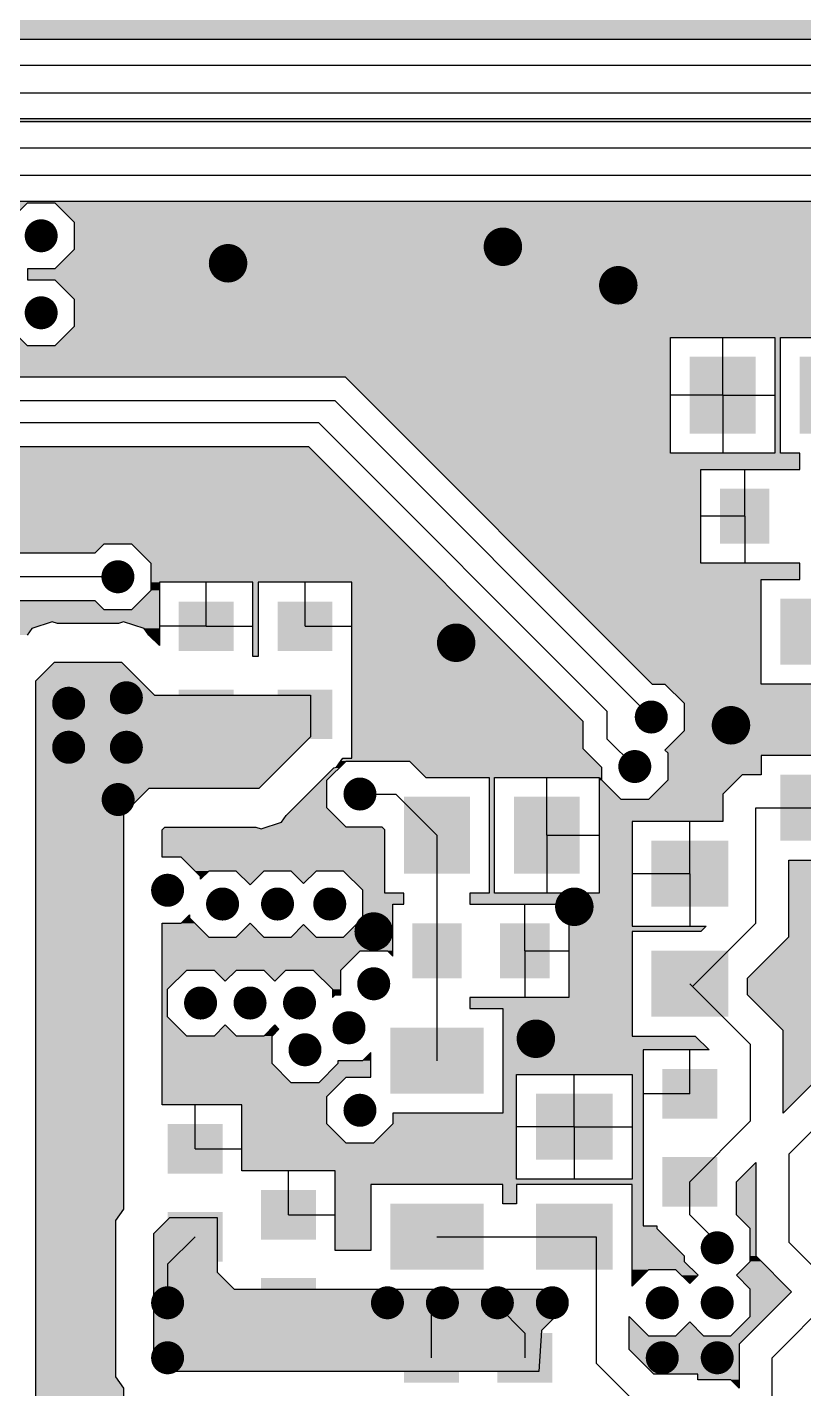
# Model space of a CAD drawing. Extents: x 295 to 953, y 10 to 290.
# Drawn here: x 683.37 to 711.63, y 202.87 to 252.38 of the extents above; entities that cross this region are included whole.
import ezdxf

# ---------------------------------------------------------------- set-up
doc = ezdxf.new("R2010")
doc.units = 0
doc.header["$LTSCALE"] = 5
doc.header["$MEASUREMENT"] = 0
doc.layers.get('0').update_dxf_attribs({"linetype": 'CONTINUOUS', "lineweight": 25})
doc.layers.add('19_SOLD_GBR', color=10, linetype='CONTINUOUS')

msp = doc.modelspace()

# ---------------------------------------------------------------- linework, layer by layer
for points, const_width in [([(684.178, 244.8, -1), (683.578, 244.8, -1)], 0.6), ([(701.028, 244.4, -1), (700.328, 244.4, -1)], 0.7), ([(691.028, 243.8, -1), (690.328, 243.8, -1)], 0.7), ([(705.228, 243, -1), (704.528, 243, -1)], 0.7), ([(684.178, 242, -1), (683.578, 242, -1)], 0.6), ([(686.97, 232.4, -1), (686.37, 232.4, -1)], 0.6), ([(699.328, 230, -1), (698.628, 230, -1)], 0.7), ([(685.178, 227.8, -1), (684.578, 227.8, -1)], 0.6), ([(687.278, 228, -1), (686.678, 228, -1)], 0.6), ([(706.378, 227.3, -1), (705.778, 227.3, -1)], 0.6), ([(709.328, 227, -1), (708.628, 227, -1)], 0.7), ([(685.178, 226.2, -1), (684.578, 226.2, -1)], 0.6), ([(687.278, 226.2, -1), (686.678, 226.2, -1)], 0.6), ([(705.778, 225.5, -1), (705.178, 225.5, -1)], 0.6), ([(686.978, 224.3, -1), (686.378, 224.3, -1)], 0.6), ([(695.778, 224.5, -1), (695.178, 224.5, -1)], 0.6), ([(688.778, 221, -1), (688.178, 221, -1)], 0.6), ([(690.778, 220.5, -1), (690.178, 220.5, -1)], 0.6), ([(692.778, 220.5, -1), (692.178, 220.5, -1)], 0.6), ([(694.678, 220.5, -1), (694.078, 220.5, -1)], 0.6), ([(703.628, 220.4, -1), (702.928, 220.4, -1)], 0.7), ([(696.328, 219.5, -1), (695.628, 219.5, -1)], 0.7), ([(696.278, 217.6, -1), (695.678, 217.6, -1)], 0.6), ([(689.978, 216.9, -1), (689.378, 216.9, -1)], 0.6), ([(691.778, 216.9, -1), (691.178, 216.9, -1)], 0.6), ([(693.578, 216.9, -1), (692.978, 216.9, -1)], 0.6), ([(695.378, 216, -1), (694.778, 216, -1)], 0.6), ([(702.228, 215.6, -1), (701.528, 215.6, -1)], 0.7), ([(693.778, 215.2, -1), (693.178, 215.2, -1)], 0.6), ([(695.778, 213, -1), (695.178, 213, -1)], 0.6), ([(708.778, 208, -1), (708.178, 208, -1)], 0.6), ([(688.778, 206, -1), (688.178, 206, -1)], 0.6), ([(696.778, 206, -1), (696.178, 206, -1)], 0.6), ([(698.778, 206, -1), (698.178, 206, -1)], 0.6), ([(700.778, 206, -1), (700.178, 206, -1)], 0.6), ([(702.778, 206, -1), (702.178, 206, -1)], 0.6), ([(706.778, 206, -1), (706.178, 206, -1)], 0.6), ([(708.778, 206, -1), (708.178, 206, -1)], 0.6), ([(688.778, 204, -1), (688.178, 204, -1)], 0.6), ([(706.778, 204, -1), (706.178, 204, -1)], 0.6), ([(708.778, 204, -1), (708.178, 204, -1)], 0.6)]:
    msp.add_lwpolyline(points, format="xyb", close=True, dxfattribs=dict(const_width=const_width))
for points in [[(707.478, 240.4), (707.478, 237.6), (709.878, 240.4), (709.878, 237.6)], [(711.478, 240.4), (711.478, 237.6), (713.878, 240.4), (713.878, 237.6)], [(708.578, 235.6), (708.578, 233.6), (710.378, 235.6), (710.378, 233.6)], [(688.878, 231.5), (688.878, 229.7), (690.878, 231.5), (690.878, 229.7)], [(692.478, 231.5), (692.478, 229.7), (694.478, 231.5), (694.478, 229.7)], [(710.778, 231.6), (710.778, 229.2), (714.178, 231.6), (714.178, 229.2)], [(688.878, 228.3), (688.878, 226.5), (690.878, 228.3), (690.878, 226.5)], [(692.478, 228.3), (692.478, 226.5), (694.478, 228.3), (694.478, 226.5)], [(710.778, 225.2), (710.778, 222.8), (714.178, 225.2), (714.178, 222.8)], [(697.078, 224.4), (697.078, 221.6), (699.478, 224.4), (699.478, 221.6)], [(701.078, 224.4), (701.078, 221.6), (703.478, 224.4), (703.478, 221.6)], [(706.078, 222.8), (706.078, 220.4), (708.878, 222.8), (708.878, 220.4)], [(697.378, 219.8), (697.378, 217.8), (699.178, 219.8), (699.178, 217.8)], [(700.578, 219.8), (700.578, 217.8), (702.378, 219.8), (702.378, 217.8)], [(706.078, 218.8), (706.078, 216.4), (708.878, 218.8), (708.878, 216.4)], [(696.578, 216), (696.578, 213.6), (699.978, 216), (699.978, 213.6)], [(706.478, 214.5), (706.478, 212.7), (708.478, 214.5), (708.478, 212.7)], [(701.878, 213.6), (701.878, 211.2), (704.678, 213.6), (704.678, 211.2)], [(688.478, 212.5), (688.478, 210.7), (690.478, 212.5), (690.478, 210.7)], [(706.478, 211.3), (706.478, 209.5), (708.478, 211.3), (708.478, 209.5)], [(691.878, 210.1), (691.878, 208.3), (693.878, 210.1), (693.878, 208.3)], [(696.578, 209.6), (696.578, 207.2), (699.978, 209.6), (699.978, 207.2)], [(701.878, 209.6), (701.878, 207.2), (704.678, 209.6), (704.678, 207.2)], [(688.478, 209.3), (688.478, 207.5), (690.478, 209.3), (690.478, 207.5)], [(691.878, 206.9), (691.878, 205.1), (693.878, 206.9), (693.878, 205.1)], [(697.078, 204.9), (697.078, 203.1), (699.078, 204.9), (699.078, 203.1)], [(700.478, 204.9), (700.478, 203.1), (702.478, 204.9), (702.478, 203.1)]]:
    msp.add_solid(points)
at = {"layer": '19_SOLD_GBR', "color": 7}
for p, q in [((627.372, 251.95), (725.372, 251.95)), ((626.978, 251), (724.978, 251)), ((626.478, 250), (724.478, 250)), ((724.084, 249.05), (626.084, 249.05)), ((603.584, 248.95), (723.872, 248.95)), ((603.978, 248), (723.478, 248)), ((604.478, 247), (722.978, 247)), ((722.584, 246.05), (619.562, 246.05)), ((682.678, 245.298), (683.38, 246)), ((683.38, 246), (684.376, 246)), ((684.376, 246), (685.078, 245.298)), ((685.078, 245.298), (685.078, 244.302)), ((685.078, 244.302), (684.376, 243.6)), ((683.378, 243.602), (683.378, 243.198)), ((683.38, 243.6), (683.378, 243.602)), ((684.376, 243.6), (683.38, 243.6)), ((683.378, 243.198), (683.38, 243.2)), ((683.38, 243.2), (684.376, 243.2)), ((684.376, 243.2), (685.078, 242.498)), ((685.078, 242.498), (685.078, 241.502)), ((683.38, 240.8), (682.678, 241.502)), ((685.078, 241.502), (684.376, 240.8)), ((684.376, 240.8), (683.38, 240.8)), ((706.778, 241.1), (710.578, 241.1)), ((706.778, 236.9), (706.778, 241.1)), ((708.678, 239), (708.678, 241.1)), ((710.578, 241.1), (710.578, 236.9)), ((710.778, 241.1), (714.578, 241.1)), ((710.778, 236.9), (710.778, 241.1)), ((670.04, 239.676), (694.94, 239.676)), ((694.94, 239.676), (706.116, 228.5)), ((694.578, 238.8), (669.678, 238.8)), ((706.078, 227.3), (694.578, 238.8)), ((708.678, 239), (706.778, 239)), ((708.678, 239), (708.678, 236.9)), ((708.678, 239), (710.578, 239)), ((693.978, 238), (669.478, 238)), ((693.978, 238), (704.478, 227.5)), ((693.616, 237.124), (669.116, 237.124)), ((703.602, 227.138), (693.616, 237.124)), ((710.578, 236.9), (706.778, 236.9)), ((711.478, 236.9), (710.778, 236.9)), ((711.478, 236.3), (711.478, 236.9)), ((707.878, 236.3), (711.478, 236.3)), ((707.878, 232.9), (707.878, 236.3)), ((709.478, 234.6), (709.478, 236.3)), ((709.478, 234.6), (707.878, 234.6)), ((709.478, 234.6), (709.478, 232.9)), ((675.716, 233.276), (685.848, 233.276)), ((685.848, 233.276), (686.172, 233.6)), ((686.172, 233.6), (687.168, 233.6)), ((687.168, 233.6), (687.87, 232.898)), ((687.87, 232.898), (687.87, 231.902)), ((711.478, 232.9), (707.878, 232.9)), ((711.478, 232.3), (711.478, 232.9)), ((686.67, 232.4), (676.078, 232.4)), ((710.078, 232.3), (711.478, 232.3)), ((710.078, 228.5), (710.078, 232.3)), ((687.87, 231.902), (687.168, 231.2)), ((688.178, 232.2), (688.178, 229.898)), ((691.578, 232.2), (688.178, 232.2)), ((689.878, 230.6), (689.878, 232.2)), ((691.578, 229.5), (691.578, 232.2)), ((691.778, 232.2), (691.778, 229.5)), ((695.178, 232.2), (691.778, 232.2)), ((693.478, 230.6), (693.478, 232.2)), ((695.178, 225.8), (695.178, 232.2)), ((685.848, 231.524), (676.44, 231.524)), ((686.172, 231.2), (685.848, 231.524)), ((684.278, 230.762), (683.536, 230.52)), ((684.468, 230.7), (684.278, 230.762)), ((687.168, 231.2), (686.172, 231.2)), ((686.878, 230.762), (686.688, 230.7)), ((687.62, 230.52), (686.878, 230.762)), ((683.536, 230.52), (683.362, 230.282)), ((686.688, 230.7), (684.468, 230.7)), ((687.792, 230.282), (687.62, 230.52)), ((688.178, 229.898), (687.792, 230.282)), ((689.878, 230.6), (688.178, 230.6)), ((689.878, 230.6), (691.578, 230.6)), ((693.478, 230.6), (695.178, 230.6)), ((683.678, 228.618), (684.36, 229.3)), ((684.36, 229.3), (686.796, 229.3)), ((686.796, 229.3), (687.996, 228.1)), ((691.778, 229.5), (691.578, 229.5)), ((683.678, 194.682), (683.678, 228.618)), ((706.116, 228.5), (706.576, 228.5)), ((706.576, 228.5), (707.278, 227.798)), ((714.878, 228.5), (710.078, 228.5)), ((687.996, 228.1), (693.678, 228.1)), ((693.678, 228.1), (693.678, 226.582)), ((707.278, 227.798), (707.278, 226.802)), ((704.478, 226.5), (704.478, 227.5)), ((703.602, 226.138), (703.602, 227.138)), ((707.278, 226.802), (706.576, 226.1)), ((693.678, 226.582), (691.796, 224.7)), ((705.478, 225.5), (704.478, 226.5)), ((694.62, 225.48), (694.852, 225.8)), ((694.852, 225.8), (695.178, 225.8)), ((704.278, 225.462), (703.602, 226.138)), ((706.576, 226.1), (706.678, 225.998)), ((706.678, 225.998), (706.678, 225.002)), ((710.078, 225.9), (710.078, 225.2)), ((714.878, 225.9), (710.078, 225.9)), ((692.792, 223.718), (694.522, 225.448)), ((694.278, 224.998), (694.98, 225.7)), ((694.522, 225.448), (694.62, 225.48)), ((694.98, 225.7), (697.276, 225.7)), ((697.276, 225.7), (697.876, 225.1)), ((704.278, 225.002), (704.278, 225.462)), ((694.278, 224.002), (694.278, 224.998)), ((697.876, 225.1), (700.178, 225.1)), ((700.178, 225.1), (700.178, 220.9)), ((700.378, 225.1), (704.178, 225.1)), ((700.378, 220.9), (700.378, 225.1)), ((702.278, 223), (702.278, 225.1)), ((704.178, 225.1), (704.178, 220.9)), ((704.98, 224.3), (704.278, 225.002)), ((706.678, 225.002), (705.976, 224.3)), ((709.38, 225.2), (708.678, 224.498)), ((710.078, 225.2), (709.38, 225.2)), ((687.796, 224.7), (686.878, 223.782)), ((691.796, 224.7), (687.796, 224.7)), ((695.478, 224.5), (696.778, 224.5)), ((698.278, 223), (696.778, 224.5)), ((705.976, 224.3), (704.98, 224.3)), ((708.678, 224.498), (708.678, 223.5)), ((694.98, 223.3), (694.278, 224.002)), ((709.878, 224), (712.478, 224)), ((709.878, 219.8), (709.878, 224)), ((686.878, 223.782), (686.878, 209.402)), ((688.278, 223.202), (688.376, 223.3)), ((688.376, 223.3), (691.688, 223.3)), ((691.688, 223.3), (691.878, 223.238)), ((691.878, 223.238), (692.62, 223.48)), ((692.62, 223.48), (692.792, 223.718)), ((696.28, 223.3), (694.98, 223.3)), ((696.378, 223.202), (696.28, 223.3)), ((705.378, 223.5), (705.378, 219.7)), ((708.678, 223.5), (705.378, 223.5)), ((707.478, 221.6), (707.478, 223.5)), ((688.278, 222.2), (688.278, 223.202)), ((696.378, 220.9), (696.378, 223.202)), ((698.278, 223), (698.278, 218.8)), ((702.278, 223), (702.278, 220.9)), ((702.278, 223), (704.178, 223)), ((688.976, 222.2), (688.278, 222.2)), ((689.678, 221.498), (688.976, 222.2)), ((711.078, 222.1), (714.878, 222.1)), ((711.078, 219.302), (711.078, 222.1)), ((689.98, 221.7), (689.678, 221.398)), ((689.678, 221.398), (689.678, 221.498)), ((690.976, 221.7), (689.98, 221.7)), ((691.478, 221.198), (690.976, 221.7)), ((691.98, 221.7), (691.478, 221.198)), ((692.976, 221.7), (691.98, 221.7)), ((693.428, 221.248), (692.976, 221.7)), ((693.88, 221.7), (693.428, 221.248)), ((694.876, 221.7), (693.88, 221.7)), ((695.578, 220.998), (694.876, 221.7)), ((707.478, 221.6), (705.378, 221.6)), ((707.478, 221.6), (707.478, 219.7)), ((695.578, 220.002), (695.578, 220.998)), ((697.078, 220.9), (696.378, 220.9)), ((697.078, 220.5), (697.078, 220.9)), ((699.478, 220.9), (699.478, 220.5)), ((700.178, 220.9), (699.478, 220.9)), ((704.178, 220.9), (700.378, 220.9)), ((696.678, 220.5), (697.078, 220.5)), ((696.678, 218.598), (696.678, 220.5)), ((699.478, 220.5), (703.078, 220.5)), ((701.478, 218.8), (701.478, 220.5)), ((703.078, 220.5), (703.078, 217.1)), ((688.976, 219.8), (689.278, 220.102)), ((689.278, 220.102), (689.278, 220.002)), ((689.278, 220.002), (689.98, 219.3)), ((694.876, 219.3), (695.578, 220.002)), ((688.278, 219.8), (688.976, 219.8)), ((688.278, 213.2), (688.278, 219.8)), ((690.976, 219.3), (691.478, 219.802)), ((691.478, 219.802), (691.98, 219.3)), ((692.976, 219.3), (693.428, 219.752)), ((693.428, 219.752), (693.88, 219.3)), ((705.378, 219.7), (708.08, 219.7)), ((705.378, 219.5), (705.378, 215.7)), ((707.88, 219.5), (705.378, 219.5)), ((707.578, 217.5), (709.878, 219.8)), ((708.08, 219.7), (707.88, 219.5)), ((689.98, 219.3), (690.976, 219.3)), ((691.98, 219.3), (692.976, 219.3)), ((693.88, 219.3), (694.876, 219.3)), ((709.578, 217.802), (711.078, 219.302)), ((694.778, 218.098), (695.48, 218.8)), ((695.48, 218.8), (696.476, 218.8)), ((696.476, 218.8), (696.678, 218.598)), ((698.278, 218.8), (698.278, 214.8)), ((701.478, 218.8), (701.478, 217.1)), ((701.478, 218.8), (703.078, 218.8)), ((688.478, 217.398), (689.18, 218.1)), ((689.18, 218.1), (690.176, 218.1)), ((690.176, 218.1), (690.578, 217.698)), ((690.578, 217.698), (690.98, 218.1)), ((690.98, 218.1), (691.976, 218.1)), ((691.976, 218.1), (692.378, 217.698)), ((692.378, 217.698), (692.78, 218.1)), ((692.78, 218.1), (693.776, 218.1)), ((693.776, 218.1), (694.478, 217.398)), ((694.778, 217.2), (694.778, 218.098)), ((688.478, 216.402), (688.478, 217.398)), ((694.478, 217.398), (694.478, 217.098)), ((707.478, 217.6), (707.578, 217.5)), ((707.578, 217.5), (709.678, 215.4)), ((709.578, 217.198), (709.578, 217.802)), ((694.478, 217.098), (694.58, 217.2)), ((694.58, 217.2), (694.778, 217.2)), ((703.078, 217.1), (699.478, 217.1)), ((699.478, 217.1), (699.478, 216.7)), ((710.878, 215.898), (709.578, 217.198)), ((689.18, 215.7), (688.478, 216.402)), ((699.478, 216.7), (700.678, 216.7)), ((700.678, 216.7), (700.678, 212.9)), ((690.578, 216.102), (690.176, 215.7)), ((690.98, 215.7), (690.578, 216.102)), ((692.378, 216.102), (691.976, 215.7)), ((692.278, 215.698), (692.53, 215.95)), ((692.53, 215.95), (692.378, 216.102)), ((710.878, 212.898), (710.878, 215.898)), ((690.176, 215.7), (689.18, 215.7)), ((691.976, 215.7), (690.98, 215.7)), ((692.278, 214.702), (692.278, 215.698)), ((705.378, 215.7), (707.68, 215.7)), ((707.68, 215.7), (708.18, 215.2)), ((709.678, 215.4), (709.678, 212.6)), ((695.878, 215.102), (695.576, 214.8)), ((695.878, 214.2), (695.878, 215.102)), ((705.778, 215.2), (705.778, 208.8)), ((708.18, 215.2), (705.778, 215.2)), ((707.478, 213.6), (707.478, 215.2)), ((692.98, 214), (692.278, 214.702)), ((694.678, 214.702), (693.976, 214)), ((694.678, 214.8), (694.678, 214.702)), ((695.576, 214.8), (694.678, 214.8)), ((693.976, 214), (692.98, 214)), ((694.278, 213.498), (694.98, 214.2)), ((694.98, 214.2), (695.878, 214.2)), ((701.178, 214.3), (705.378, 214.3)), ((701.178, 210.5), (701.178, 214.3)), ((703.278, 212.4), (703.278, 214.3)), ((705.378, 214.3), (705.378, 210.5)), ((711.978, 213.998), (710.878, 212.898)), ((711.078, 211.4), (713.878, 214.2)), ((694.278, 212.502), (694.278, 213.498)), ((707.478, 213.6), (705.778, 213.6)), ((691.178, 213.2), (688.278, 213.2)), ((689.478, 211.6), (689.478, 213.2)), ((691.178, 210.8), (691.178, 213.2)), ((696.678, 212.9), (696.678, 212.502)), ((700.678, 212.9), (696.678, 212.9)), ((694.98, 211.8), (694.278, 212.502)), ((696.678, 212.502), (695.976, 211.8)), ((703.278, 212.4), (701.178, 212.4)), ((703.278, 212.4), (703.278, 210.5)), ((703.278, 212.4), (705.378, 212.4)), ((707.478, 210.4), (709.678, 212.6)), ((689.478, 211.6), (691.178, 211.6)), ((695.976, 211.8), (694.98, 211.8)), ((709.178, 210.402), (709.878, 211.102)), ((709.878, 211.102), (709.878, 207.702)), ((711.078, 211.4), (711.078, 208.2)), ((694.578, 210.8), (691.178, 210.8)), ((692.878, 209.2), (692.878, 210.8)), ((694.578, 207.9), (694.578, 210.8)), ((705.378, 210.5), (701.178, 210.5)), ((695.878, 210.3), (695.878, 207.9)), ((700.678, 210.3), (695.878, 210.3)), ((700.678, 209.6), (700.678, 210.3)), ((701.178, 210.3), (701.178, 209.6)), ((705.378, 210.3), (701.178, 210.3)), ((705.378, 206.598), (705.378, 210.3)), ((707.478, 209.2), (707.478, 210.4)), ((709.178, 209.198), (709.178, 210.402)), ((701.178, 209.6), (700.678, 209.6)), ((686.878, 209.402), (686.578, 208.99)), ((686.578, 208.99), (686.578, 203.31)), ((687.978, 208.518), (688.56, 209.1)), ((688.56, 209.1), (690.278, 209.1)), ((690.278, 209.1), (690.278, 207.118)), ((692.878, 209.2), (694.578, 209.2)), ((707.478, 209.2), (708.478, 208.2)), ((709.678, 208.698), (709.178, 209.198)), ((687.978, 203.782), (687.978, 208.518)), ((705.778, 208.8), (706.278, 208.8)), ((706.278, 208.8), (706.278, 208.702)), ((706.278, 208.702), (707.278, 207.702)), ((709.678, 207.502), (709.678, 208.698)), ((689.478, 208.4), (688.478, 207.4)), ((698.278, 208.4), (703.278, 208.4)), ((703.278, 208.4), (704.078, 208.4)), ((704.078, 208.4), (704.078, 203.8)), ((708.478, 208), (708.478, 208.2)), ((713.078, 206.2), (711.078, 208.2)), ((695.878, 207.9), (694.578, 207.9)), ((707.278, 207.702), (707.278, 207.502)), ((707.278, 207.502), (707.78, 207)), ((709.176, 207), (709.678, 207.502)), ((709.878, 207.702), (711.18, 206.4)), ((688.478, 207.4), (688.478, 206)), ((690.278, 207.118), (690.896, 206.5)), ((705.98, 207.2), (705.378, 206.598)), ((706.976, 207.2), (705.98, 207.2)), ((707.478, 206.698), (706.976, 207.2)), ((707.78, 207), (707.478, 206.698)), ((709.678, 206.498), (709.176, 207)), ((690.896, 206.5), (702.496, 206.5)), ((702.496, 206.5), (702.778, 206.218)), ((709.678, 205.502), (709.678, 206.498)), ((698.478, 206), (698.078, 205.6)), ((700.478, 206), (700.478, 205.9)), ((702.778, 206.218), (702.778, 205.682)), ((711.18, 206.4), (709.278, 204.498)), ((712.678, 206.2), (710.478, 204)), ((698.078, 204), (698.078, 205.6)), ((701.478, 204.9), (700.478, 205.9)), ((702.778, 205.682), (702.082, 204.988)), ((705.278, 205.502), (705.98, 204.8)), ((705.278, 204.298), (705.278, 205.502)), ((708.976, 204.8), (709.678, 205.502)), ((702.082, 204.988), (701.99, 203.5)), ((706.976, 204.8), (707.478, 205.302)), ((707.478, 205.302), (707.98, 204.8)), ((701.478, 204.9), (701.478, 204)), ((705.98, 204.8), (706.976, 204.8)), ((707.98, 204.8), (708.976, 204.8)), ((709.278, 204.498), (709.278, 202.898)), ((706.176, 203.4), (705.278, 204.298)), ((710.478, 202), (710.478, 204)), ((688.26, 203.5), (687.978, 203.782)), ((701.99, 203.5), (688.26, 203.5)), ((706.078, 201.8), (704.078, 203.8)), ((686.578, 203.31), (686.878, 202.898)), ((707.778, 203.4), (706.176, 203.4)), ((707.778, 203.2), (707.778, 203.4)), ((708.976, 203.2), (707.778, 203.2)), ((709.278, 202.898), (708.976, 203.2)), ((686.878, 202.898), (686.878, 202.598))]:
    msp.add_line(p, q, dxfattribs=at)
for points in [[(792.278, 251.95), (792.278, 253.95), (627.372, 251.95), (625.372, 253.95)], [(792.278, 251.95), (792.278, 251.95), (725.372, 251.95), (627.372, 251.95)], [(724.184, 248.95), (724.084, 249.05), (602.772, 248.95), (602.872, 249.05)], [(724.184, 248.95), (724.184, 248.95), (723.872, 248.95), (603.584, 248.95)], [(722.634, 246), (722.584, 246.05), (619.598, 246), (619.562, 246.05)], [(722.584, 246.05), (722.584, 246.05), (619.562, 246.05), (622.216, 246.05)], [(683.38, 246), (683.38, 246), (680.976, 246), (679.98, 246)], [(682.678, 245.298), (683.38, 246), (681.678, 245.298), (680.976, 246)], [(722.634, 246), (722.634, 246), (684.376, 246), (683.38, 246)], [(723.336, 245.298), (722.634, 246), (685.078, 245.298), (684.376, 246)], [(723.634, 245), (723.336, 245.298), (685.078, 245), (685.078, 245.298)], [(716.882, 244.302), (717.58, 245), (685.078, 244.302), (685.078, 245)], [(716.878, 243.6), (716.878, 244.298), (684.376, 243.6), (685.074, 244.298)], [(716.878, 244.298), (716.882, 244.302), (685.074, 244.298), (685.078, 244.302)], [(683.38, 243.6), (683.378, 243.602), (683.378, 243.6), (683.378, 243.602)], [(716.878, 243.302), (716.878, 243.6), (683.378, 243.302), (683.378, 243.6)], [(716.98, 243.2), (716.878, 243.302), (683.378, 243.2), (683.378, 243.302)], [(683.378, 243.198), (683.38, 243.2), (683.378, 243.198), (683.378, 243.2)], [(716.98, 243.2), (716.98, 243.2), (684.376, 243.2), (683.38, 243.2)], [(717.48, 242.7), (716.98, 243.2), (684.876, 242.7), (684.376, 243.2)], [(717.278, 242.498), (717.48, 242.7), (685.078, 242.498), (684.876, 242.7)], [(717.078, 242.298), (717.278, 242.498), (685.078, 242.298), (685.078, 242.498)], [(717.078, 241.502), (717.078, 242.298), (685.078, 241.502), (685.078, 242.298)], [(683.38, 240.8), (682.678, 241.502), (680.976, 240.8), (681.678, 241.502)], [(717.28, 241.1), (717.078, 241.302), (684.676, 241.1), (684.878, 241.302)], [(717.078, 241.302), (717.078, 241.502), (684.878, 241.302), (685.078, 241.502)], [(706.778, 239.676), (706.778, 240.8), (670.04, 239.676), (668.916, 240.8)], [(706.778, 240.8), (706.778, 241.1), (684.376, 240.8), (684.676, 241.1)], [(710.778, 241.1), (710.778, 241.1), (710.578, 241.1), (706.778, 241.1)], [(710.778, 236.9), (710.778, 241.1), (710.578, 236.9), (710.578, 241.1)], [(717.28, 241.1), (717.28, 241.1), (714.578, 241.1), (710.778, 241.1)], [(706.778, 239.676), (706.778, 239.676), (694.94, 239.676), (670.04, 239.676)], [(706.778, 236.9), (706.778, 239.676), (697.716, 236.9), (694.94, 239.676)], [(694.14, 236.6), (693.616, 237.124), (620.615, 236.6), (621.139, 237.124)], [(693.616, 237.124), (693.616, 237.124), (686.172, 237.124), (693.616, 237.124)], [(711.478, 236.3), (711.478, 236.9), (698.316, 236.3), (697.716, 236.9)], [(694.14, 236.6), (694.14, 236.6), (646.978, 236.6), (643.578, 236.6)], [(694.678, 236.062), (694.14, 236.6), (646.978, 236.062), (646.978, 236.6)], [(707.878, 232.9), (707.878, 236.3), (701.716, 232.9), (698.316, 236.3)], [(694.92, 235.82), (694.678, 236.062), (655.42, 235.82), (654.678, 236.062)], [(695.158, 235.582), (694.92, 235.82), (655.592, 235.582), (655.42, 235.82)], [(696.088, 234.652), (695.158, 235.582), (656.522, 234.652), (655.592, 235.582)], [(696.12, 234.62), (696.088, 234.652), (656.62, 234.62), (656.522, 234.652)], [(696.75, 233.99), (696.12, 234.62), (657.078, 233.99), (656.62, 234.62)], [(697.14, 233.6), (696.75, 233.99), (657.078, 233.6), (657.078, 233.99)], [(685.848, 233.276), (686.172, 233.6), (657.078, 233.276), (657.078, 233.6)], [(697.14, 233.6), (697.14, 233.6), (687.168, 233.6), (686.172, 233.6)], [(697.842, 232.898), (697.14, 233.6), (687.87, 232.898), (687.168, 233.6)], [(698.539, 232.2), (697.842, 232.898), (687.87, 232.2), (687.87, 232.898)], [(711.478, 232.3), (711.478, 232.9), (702.316, 232.3), (701.716, 232.9)], [(710.078, 228.5), (710.078, 232.3), (706.116, 228.5), (702.316, 232.3)], [(688.178, 231.2), (688.178, 231.902), (687.168, 231.2), (687.87, 231.902)], [(688.178, 231.902), (688.178, 232.2), (687.87, 231.902), (687.87, 232.2)], [(691.778, 232.2), (691.778, 232.2), (691.578, 232.2), (688.178, 232.2)], [(691.778, 229.5), (691.778, 232.2), (691.578, 229.5), (691.578, 232.2)], [(698.54, 232.2), (698.539, 232.2), (695.178, 232.2), (691.778, 232.2)], [(700.377, 230.362), (698.54, 232.2), (695.178, 230.362), (695.178, 232.2)], [(686.172, 231.2), (685.848, 231.524), (676.116, 231.2), (676.44, 231.524)], [(685.848, 231.524), (685.848, 231.524), (676.44, 231.524), (685.848, 231.524)], [(683.536, 230.52), (684.278, 230.762), (675.436, 230.52), (675.678, 230.762)], [(688.178, 230.762), (688.178, 231.2), (675.678, 230.762), (676.116, 231.2)], [(686.688, 230.7), (686.878, 230.762), (684.468, 230.7), (684.278, 230.762)], [(688.178, 230.52), (688.178, 230.762), (687.62, 230.52), (686.878, 230.762)], [(683.362, 230.282), (683.536, 230.52), (675.198, 230.282), (675.436, 230.52)], [(688.178, 230.282), (688.178, 230.52), (687.792, 230.282), (687.62, 230.52)], [(688.178, 229.898), (688.178, 230.282), (688.178, 229.898), (687.792, 230.282)], [(703.602, 227.138), (700.377, 230.362), (695.178, 227.138), (695.178, 230.362)], [(687.478, 228.618), (686.796, 229.3), (683.678, 228.618), (684.36, 229.3)], [(686.796, 229.3), (686.796, 229.3), (684.36, 229.3), (684.58, 229.3)], [(687.996, 228.1), (687.478, 228.618), (683.678, 228.1), (683.678, 228.618)], [(715.28, 228.5), (715.28, 228.5), (706.576, 228.5), (706.116, 228.5)], [(714.778, 227.998), (715.28, 228.5), (707.078, 227.998), (706.576, 228.5)], [(693.678, 226.582), (693.678, 228.1), (683.678, 226.582), (683.678, 228.1)], [(714.778, 227.798), (714.778, 227.998), (707.278, 227.798), (707.078, 227.998)], [(714.778, 227.002), (714.778, 227.798), (707.278, 227.002), (707.278, 227.798)], [(703.602, 226.138), (703.602, 227.138), (695.178, 226.138), (695.178, 227.138)], [(715.48, 226.3), (714.978, 226.802), (706.776, 226.3), (707.278, 226.802)], [(714.978, 226.802), (714.778, 227.002), (707.278, 226.802), (707.278, 227.002)], [(691.796, 224.7), (693.678, 226.582), (683.678, 224.7), (683.678, 226.582)], [(716.477, 226.1), (716.477, 226.3), (706.576, 226.1), (706.776, 226.3)], [(704.04, 225.7), (703.94, 225.8), (694.779, 225.7), (694.852, 225.8)], [(703.94, 225.8), (703.94, 225.8), (694.98, 225.8), (695.178, 225.8)], [(703.94, 225.8), (703.602, 226.138), (695.178, 225.8), (695.178, 226.138)], [(716.477, 225.998), (716.477, 226.1), (706.678, 225.998), (706.576, 226.1)], [(716.477, 225.9), (716.477, 225.998), (706.678, 225.9), (706.678, 225.998)], [(710.078, 225.2), (710.078, 225.9), (706.678, 225.2), (706.678, 225.9)], [(716.477, 225.9), (716.477, 225.9), (714.878, 225.9), (710.078, 225.9)], [(694.278, 224.998), (694.728, 225.448), (694.072, 224.998), (694.522, 225.448)], [(694.728, 225.448), (694.76, 225.48), (694.522, 225.448), (694.62, 225.48)], [(694.76, 225.48), (694.98, 225.7), (694.62, 225.48), (694.779, 225.7)], [(704.04, 225.7), (704.04, 225.7), (697.276, 225.7), (694.98, 225.7)], [(704.278, 225.462), (704.04, 225.7), (697.514, 225.462), (697.276, 225.7)], [(704.278, 225.1), (704.278, 225.462), (697.876, 225.1), (697.514, 225.462)], [(694.278, 224.002), (694.278, 224.998), (693.076, 224.002), (694.072, 224.998)], [(700.378, 225.1), (700.378, 225.1), (700.178, 225.1), (697.876, 225.1)], [(700.378, 220.9), (700.378, 225.1), (700.178, 220.9), (700.178, 225.1)], [(704.278, 225.1), (704.278, 225.1), (704.178, 225.1), (700.378, 225.1)], [(704.278, 225.002), (704.278, 225.1), (704.178, 225.002), (704.178, 225.1)], [(704.98, 224.3), (704.278, 225.002), (704.178, 224.3), (704.178, 225.002)], [(708.678, 224.498), (709.182, 225.002), (706.174, 224.498), (706.678, 225.002)], [(709.182, 225.002), (709.38, 225.2), (706.678, 225.002), (706.678, 225.2)], [(686.878, 223.782), (687.796, 224.7), (683.678, 223.782), (683.678, 224.7)], [(708.678, 223.5), (708.678, 224.3), (704.178, 223.5), (704.178, 224.3)], [(708.678, 224.3), (708.678, 224.498), (705.976, 224.3), (706.174, 224.498)], [(694.562, 223.718), (694.278, 224.002), (692.792, 223.718), (693.076, 224.002)], [(686.878, 209.402), (686.878, 223.782), (683.678, 209.402), (683.678, 223.782)], [(691.878, 223.238), (691.688, 223.3), (688.314, 223.238), (688.376, 223.3)], [(691.688, 223.3), (691.688, 223.3), (688.376, 223.3), (691.688, 223.3)], [(696.342, 223.238), (696.28, 223.3), (691.878, 223.238), (692.068, 223.3)], [(694.98, 223.3), (694.8, 223.48), (692.068, 223.3), (692.62, 223.48)], [(694.8, 223.48), (694.562, 223.718), (692.62, 223.48), (692.792, 223.718)], [(705.378, 220.9), (705.378, 223.5), (704.178, 220.9), (704.178, 223.5)], [(696.378, 223.202), (696.342, 223.238), (688.278, 223.202), (688.314, 223.238)], [(696.378, 222.2), (696.378, 223.202), (688.278, 222.2), (688.278, 223.202)], [(696.378, 222.2), (696.378, 222.2), (688.976, 222.2), (688.278, 222.2)], [(696.378, 221.7), (696.378, 222.2), (689.476, 221.7), (688.976, 222.2)], [(721.778, 222.002), (721.778, 222.1), (711.078, 222.002), (711.078, 222.1)], [(721.778, 222.1), (721.778, 222.1), (711.078, 222.1), (714.878, 222.1)], [(722.48, 221.3), (721.778, 222.002), (711.078, 221.3), (711.078, 222.002)], [(689.778, 221.498), (689.98, 221.7), (689.678, 221.498), (689.476, 221.7)], [(689.678, 221.398), (689.778, 221.498), (689.678, 221.398), (689.678, 221.498)], [(691.98, 221.7), (691.98, 221.7), (690.976, 221.7), (689.98, 221.7)], [(691.478, 221.198), (691.98, 221.7), (691.478, 221.198), (690.976, 221.7)], [(693.88, 221.7), (693.88, 221.7), (692.976, 221.7), (691.98, 221.7)], [(693.428, 221.248), (693.88, 221.7), (693.428, 221.248), (692.976, 221.7)], [(696.378, 221.7), (696.378, 221.7), (694.876, 221.7), (693.88, 221.7)], [(696.378, 220.998), (696.378, 221.7), (695.578, 220.998), (694.876, 221.7)], [(696.378, 220.9), (696.378, 220.998), (695.578, 220.9), (695.578, 220.998)], [(697.078, 220.5), (697.078, 220.9), (695.578, 220.5), (695.578, 220.9)], [(705.378, 220.5), (705.378, 220.9), (699.478, 220.5), (699.478, 220.9)], [(705.378, 220.9), (705.378, 220.9), (699.478, 220.9), (700.178, 220.9)], [(741.528, 220.7), (741.528, 221.3), (711.078, 220.7), (711.078, 221.3)], [(696.678, 220.002), (696.678, 220.5), (695.578, 220.002), (695.578, 220.5)], [(705.378, 220.5), (705.378, 220.5), (703.078, 220.5), (699.478, 220.5)], [(705.378, 219.7), (705.378, 220.5), (703.078, 219.7), (703.078, 220.5)], [(716.478, 220.1), (716.478, 220.7), (711.078, 220.1), (711.078, 220.7)], [(689.48, 219.8), (689.278, 220.002), (688.976, 219.8), (689.178, 220.002)], [(689.278, 220.002), (689.277, 220.102), (689.178, 220.002), (689.277, 220.102)], [(696.678, 219.3), (696.678, 220.002), (694.876, 219.3), (695.578, 220.002)], [(711.978, 219.302), (711.978, 220.1), (711.078, 219.302), (711.078, 220.1)], [(689.98, 219.3), (689.48, 219.8), (688.278, 219.3), (688.278, 219.8)], [(689.48, 219.8), (689.48, 219.8), (688.278, 219.8), (688.976, 219.8)], [(691.98, 219.3), (691.478, 219.802), (690.976, 219.3), (691.478, 219.802)], [(693.88, 219.3), (693.428, 219.752), (692.976, 219.3), (693.428, 219.752)], [(707.88, 219.5), (708.079, 219.7), (703.078, 219.5), (703.078, 219.7)], [(705.378, 217.1), (705.378, 219.5), (703.078, 217.1), (703.078, 219.5)], [(696.678, 218.8), (696.678, 219.3), (688.278, 218.8), (688.278, 219.3)], [(711.978, 217.802), (711.978, 219.302), (709.578, 217.802), (711.078, 219.302)], [(694.78, 218.1), (695.48, 218.8), (688.278, 218.1), (688.278, 218.8)], [(696.678, 218.8), (696.678, 218.8), (696.476, 218.8), (695.48, 218.8)], [(696.678, 218.598), (696.678, 218.8), (696.678, 218.598), (696.476, 218.8)], [(688.478, 217.398), (689.18, 218.1), (688.278, 217.398), (688.278, 218.1)], [(690.98, 218.1), (690.98, 218.1), (690.176, 218.1), (689.18, 218.1)], [(690.578, 217.698), (690.98, 218.1), (690.578, 217.698), (690.176, 218.1)], [(692.78, 218.1), (692.78, 218.1), (691.976, 218.1), (690.98, 218.1)], [(692.378, 217.698), (692.78, 218.1), (692.378, 217.698), (691.976, 218.1)], [(694.78, 218.1), (694.78, 218.1), (693.776, 218.1), (692.78, 218.1)], [(694.778, 218.098), (694.78, 218.1), (693.778, 218.098), (693.776, 218.1)], [(694.778, 217.398), (694.778, 218.098), (694.478, 217.398), (693.778, 218.098)], [(688.478, 216.402), (688.478, 217.398), (688.278, 216.402), (688.278, 217.398)], [(694.778, 217.2), (694.778, 217.398), (694.478, 217.2), (694.478, 217.398)], [(711.978, 217.198), (711.978, 217.802), (709.578, 217.198), (709.578, 217.802)], [(694.478, 217.098), (694.58, 217.2), (694.478, 217.098), (694.478, 217.2)], [(705.378, 216.7), (705.378, 217.1), (699.478, 216.7), (699.478, 217.1)], [(705.378, 217.1), (705.378, 217.1), (699.478, 217.1), (701.178, 217.1)], [(705.378, 217.1), (705.378, 217.1), (701.178, 217.1), (703.078, 217.1)], [(711.978, 216.3), (711.978, 217.198), (710.476, 216.3), (709.578, 217.198)], [(689.18, 215.7), (688.478, 216.402), (688.278, 215.7), (688.278, 216.402)], [(705.378, 216.7), (705.378, 216.7), (700.678, 216.7), (699.478, 216.7)], [(705.378, 215.7), (705.378, 216.7), (700.678, 215.7), (700.678, 216.7)], [(690.98, 215.7), (690.578, 216.102), (690.176, 215.7), (690.578, 216.102)], [(692.28, 215.7), (692.53, 215.95), (691.976, 215.7), (692.226, 215.95)], [(692.53, 215.95), (692.378, 216.102), (692.226, 215.95), (692.378, 216.102)], [(714.48, 216.1), (714.679, 216.3), (710.676, 216.1), (710.476, 216.3)], [(711.978, 215.898), (711.978, 216.1), (710.878, 215.898), (710.676, 216.1)], [(711.978, 213.998), (711.978, 215.898), (710.878, 213.998), (710.878, 215.898)], [(692.278, 215.698), (692.28, 215.7), (688.278, 215.698), (688.278, 215.7)], [(692.278, 214.702), (692.278, 215.698), (688.278, 214.702), (688.278, 215.698)], [(708.179, 215.2), (707.68, 215.7), (700.678, 215.2), (700.678, 215.7)], [(695.878, 214.8), (695.877, 215.102), (695.576, 214.8), (695.877, 215.102)], [(705.778, 214.3), (705.778, 215.2), (700.678, 214.3), (700.678, 215.2)], [(692.98, 214), (692.278, 214.702), (688.278, 214), (688.278, 214.702)], [(695.878, 214.2), (695.878, 214.702), (694.176, 214.2), (694.678, 214.702)], [(695.878, 214.702), (695.878, 214.8), (694.678, 214.702), (694.678, 214.8)], [(695.878, 214.8), (695.878, 214.8), (694.678, 214.8), (695.576, 214.8)], [(694.278, 213.498), (694.78, 214), (688.278, 213.498), (688.278, 214)], [(694.78, 214), (694.98, 214.2), (693.976, 214), (694.176, 214.2)], [(701.178, 212.9), (701.178, 214.3), (700.678, 212.9), (700.678, 214.3)], [(705.778, 214.3), (705.778, 214.3), (705.378, 214.3), (701.178, 214.3)], [(705.778, 210.5), (705.778, 214.3), (705.378, 210.5), (705.378, 214.3)], [(710.878, 212.898), (711.978, 213.998), (710.878, 212.898), (710.878, 213.998)], [(694.278, 213.2), (694.278, 213.498), (688.278, 213.2), (688.278, 213.498)], [(694.278, 213.2), (694.278, 213.2), (691.178, 213.2), (688.278, 213.2)], [(694.278, 212.502), (694.278, 213.2), (691.178, 212.502), (691.178, 213.2)], [(701.178, 212.502), (701.178, 212.9), (696.678, 212.502), (696.678, 212.9)], [(701.178, 212.9), (701.178, 212.9), (696.678, 212.9), (700.678, 212.9)], [(694.98, 211.8), (694.278, 212.502), (691.178, 211.8), (691.178, 212.502)], [(701.178, 211.8), (701.178, 212.502), (695.976, 211.8), (696.678, 212.502)], [(701.178, 210.8), (701.178, 211.8), (691.178, 210.8), (691.178, 211.8)], [(709.877, 210.402), (709.877, 211.102), (709.178, 210.402), (709.877, 211.102)], [(701.178, 210.8), (701.178, 210.8), (694.578, 210.8), (691.178, 210.8)], [(701.178, 210.5), (701.178, 210.8), (694.578, 210.5), (694.578, 210.8)], [(705.778, 210.3), (705.778, 210.5), (694.578, 210.3), (694.578, 210.5)], [(695.878, 207.9), (695.878, 210.3), (694.578, 207.9), (694.578, 210.3)], [(701.178, 210.3), (701.178, 210.3), (700.678, 210.3), (695.878, 210.3)], [(701.178, 209.6), (701.178, 210.3), (700.678, 209.6), (700.678, 210.3)], [(705.778, 210.3), (705.778, 210.3), (705.378, 210.3), (701.178, 210.3)], [(705.778, 208.8), (705.778, 210.3), (705.378, 208.8), (705.378, 210.3)], [(709.878, 209.198), (709.877, 210.402), (709.178, 209.198), (709.178, 210.402)], [(686.578, 208.99), (686.878, 209.402), (683.678, 208.99), (683.678, 209.402)], [(686.578, 203.31), (686.578, 208.99), (683.678, 203.31), (683.678, 208.99)], [(690.278, 208.518), (690.278, 209.1), (687.978, 208.518), (688.56, 209.1)], [(690.278, 209.1), (690.278, 209.1), (688.56, 209.1), (690.278, 209.1)], [(709.878, 208.698), (709.878, 209.198), (709.678, 208.698), (709.178, 209.198)], [(690.278, 207.118), (690.278, 208.518), (687.978, 207.118), (687.978, 208.518)], [(706.278, 208.702), (706.278, 208.8), (705.378, 208.702), (705.378, 208.8)], [(707.278, 207.702), (706.278, 208.702), (705.378, 207.702), (705.378, 208.702)], [(709.878, 207.702), (709.878, 208.698), (709.678, 207.702), (709.678, 208.698)], [(707.278, 207.502), (707.278, 207.702), (705.378, 207.502), (705.378, 207.702)], [(707.58, 207.2), (707.278, 207.502), (705.378, 207.2), (705.378, 207.502)], [(710.58, 207), (710.078, 207.502), (709.176, 207), (709.678, 207.502)], [(710.078, 207.502), (709.878, 207.702), (709.678, 207.502), (709.678, 207.702)], [(690.896, 206.5), (690.278, 207.118), (687.978, 206.5), (687.978, 207.118)], [(705.378, 206.598), (705.98, 207.2), (705.378, 206.598), (705.378, 207.2)], [(707.58, 207.2), (707.58, 207.2), (706.976, 207.2), (705.98, 207.2)], [(707.78, 207), (707.58, 207.2), (707.176, 207), (706.976, 207.2)], [(707.478, 206.698), (707.78, 207), (707.478, 206.698), (707.176, 207)], [(711.082, 206.498), (710.58, 207), (709.678, 206.498), (709.176, 207)], [(702.778, 206.218), (702.496, 206.5), (687.978, 206.218), (687.978, 206.5)], [(711.18, 206.4), (711.082, 206.498), (709.678, 206.4), (709.678, 206.498)], [(702.778, 205.682), (702.778, 206.218), (687.978, 205.682), (687.978, 206.218)], [(710.282, 205.502), (711.18, 206.4), (709.678, 205.502), (709.678, 206.4)], [(702.082, 204.988), (702.778, 205.682), (687.978, 204.988), (687.978, 205.682)], [(705.98, 204.8), (705.278, 205.502), (705.278, 204.8), (705.278, 205.502)], [(709.58, 204.8), (710.282, 205.502), (708.976, 204.8), (709.678, 205.502)], [(702.007, 203.782), (702.082, 204.988), (687.978, 203.782), (687.978, 204.988)], [(707.98, 204.8), (707.478, 205.302), (706.976, 204.8), (707.478, 205.302)], [(709.278, 204.498), (709.58, 204.8), (705.278, 204.498), (705.278, 204.8)], [(709.278, 204.298), (709.278, 204.498), (705.278, 204.298), (705.278, 204.498)], [(709.278, 203.4), (709.278, 204.298), (706.176, 203.4), (705.278, 204.298)], [(701.99, 203.5), (702.007, 203.782), (688.26, 203.5), (687.978, 203.782)], [(686.878, 202.898), (686.578, 203.31), (683.678, 202.898), (683.678, 203.31)], [(709.278, 203.4), (709.278, 203.4), (707.778, 203.4), (706.176, 203.4)], [(709.278, 203.2), (709.278, 203.4), (707.778, 203.2), (707.778, 203.4)], [(709.278, 203.2), (709.278, 203.2), (708.976, 203.2), (707.778, 203.2)], [(709.278, 202.898), (709.278, 203.2), (709.278, 202.898), (708.976, 203.2)], [(686.878, 202.598), (686.878, 202.898), (683.678, 202.598), (683.678, 202.898)]]:
    msp.add_solid(points, dxfattribs=at)

doc.saveas('drawing.dxf')
